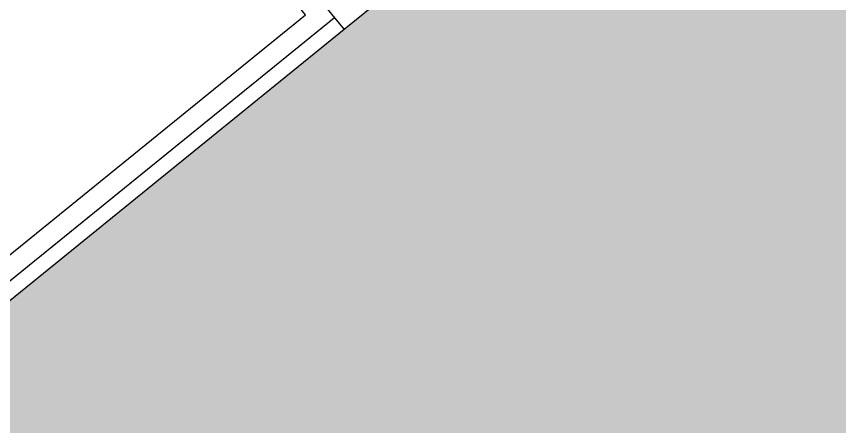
# Model space of a CAD drawing. Header units: millimetres. Extents: x 793 to 3159, y 750 to 2095.
# Drawn here: x 1244.74 to 1252.78, y 923.82 to 927.83 of the extents above; entities that cross this region are included whole.
import ezdxf

# ---------------------------------------------------------------- set-up
doc = ezdxf.new("R2010")
doc.units = ezdxf.units.MM
doc.linetypes.add('CONTINUA', pattern=[0])
for name, color, linetype in [('A-MURO', 30, 'Continuous'), ('A-MURO-BAJO', 6, 'Continuous'), ('A-VEGETACION', 65, 'Continuous')]:
    doc.layers.add(name, color=color, linetype=linetype)

msp = doc.modelspace()

# ---------------------------------------------------------------- hatches: boundary and pattern name
at = {"layer": 'A-VEGETACION', "linetype": 'CONTINUA'}
h = msp.add_hatch(dxfattribs=at)
h.set_pattern_fill('AR-SAND', color=256, scale=0.02, angle=0.534047)
h.set_pattern_definition([(38.034047, (-995.446, 276.85925), (-0.04112262, 0.97848569), [0, -0.77216, 0, -0.8636, 0, -0.8255]), (8.034047, (-995.446, 276.8592), (0.8856448, 1.4419677), [0, -0.41656, 0, -0.69596, 0, -0.2667]), (328.034047, (-996.0708, 276.8534), (1.58188923, 0.0176195), [0, -0.254, 0, -0.9144, 0, -1.1938]), (318.034047, (-996.0708, 276.8534), (1.5228908, 0.4600731), [0, -0.127, 0, -0.59944, 0, -0.6858])])
h.paths.add_polyline_path([(1264.08203, 933.75924), (1258.53414, 929.33367), (1259.70346, 916.75865), (1258.12905, 901.01696), (1264.78272, 895.81738), (1265.28352, 896.35236), (1266.64046, 895.02586), (1266.73396, 895.0286), (1268.49726, 897.04088), (1270.86276, 897.09942), (1270.90897, 902.84291), (1263.73928, 902.95956)])
h.paths.add_polyline_path([(1260.38318, 930.53064), (1263.08301, 930.50062), (1262.81984, 906.83208), (1260.12001, 906.8621)], flags=16)
edge = h.paths.add_edge_path()
edge.add_line((1251.27411, 930.41646), (1237.11613, 918.90071))
edge.add_line((1237.11613, 918.90071), (1240.86773, 913.8478))
edge.add_line((1240.86773, 913.8478), (1257.53305, 900.77024))
edge.add_line((1257.53305, 900.77024), (1259.08771, 916.79163))
edge.add_line((1259.08771, 916.79163), (1257.95489, 928.86027))
edge.add_line((1257.95489, 928.86027), (1255.48294, 926.84004))
edge.add_arc((1254.85074, 927.61484), 1, 219.212676, 309.212676, ccw=False)
edge.add_line((1254.07593, 926.98264), (1251.27411, 930.41646))

# ---------------------------------------------------------------- linework, layer by layer
at = {"layer": 'A-MURO', "linetype": 'CONTINUA', "ltscale": 0.5, "transparency": 33554687, "elevation": 293.72089}
msp.add_lwpolyline([(1238.92911, 927.52522), (1242.20839, 923.48959), (1247.56627, 927.84331), (1244.41312, 931.72373), (1239.98657, 928.1268), (1239.86045, 928.28201), (1244.44221, 932.00507), (1247.84762, 927.81422), (1242.1793, 923.20825), (1238.77389, 927.39909), (1238.92911, 927.52522)], dxfattribs=at)
at = {"layer": 'A-MURO-BAJO', "linetype": 'CONTINUA', "ltscale": 0.5}
for p, q in [((1253.59852, 932.31307, 293.72089), (1247.94245, 927.698, 293.72089)), ((1246.29873, 929.71249, 293.72089), (1247.94245, 927.698, 293.72089)), ((1247.84762, 927.81422, 293.72089), (1237.02627, 919.02099, 77.13696)), ((1247.94245, 927.698, 293.72089), (1237.11613, 918.90071, 77.13696))]:
    msp.add_line(p, q, dxfattribs=at)

doc.saveas('drawing.dxf')
